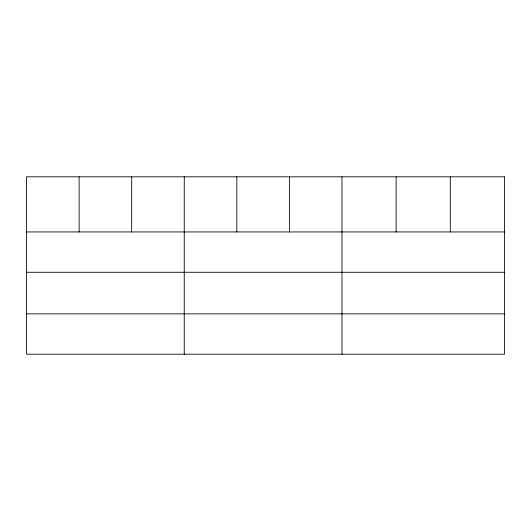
<?xml version="1.0" encoding="UTF-8"?>
<svg xmlns="http://www.w3.org/2000/svg" width="531" height="531" viewBox="0 0 531 531"><rect width="100%" height="100%" fill="white"/><g stroke="black" fill="none" stroke-linecap="round" stroke-linejoin="round"><path stroke-width="0.8" d="M26.55 231.934L504.45 231.934M26.55 272.277L504.45 272.277M26.55 313.848L504.45 313.848M450.288 176.81L450.288 231.934M396.126 176.81L396.126 231.934M341.964 176.81L341.964 354.19M289.395 176.81L289.395 231.934M236.826 176.81L236.826 231.934M184.257 176.81L184.257 354.19M131.688 176.81L131.688 231.934M79.119 176.81L79.119 231.934M504.45 176.81L26.55 176.81L26.55 354.19L504.45 354.19L504.45 176.81"/></g></svg>
